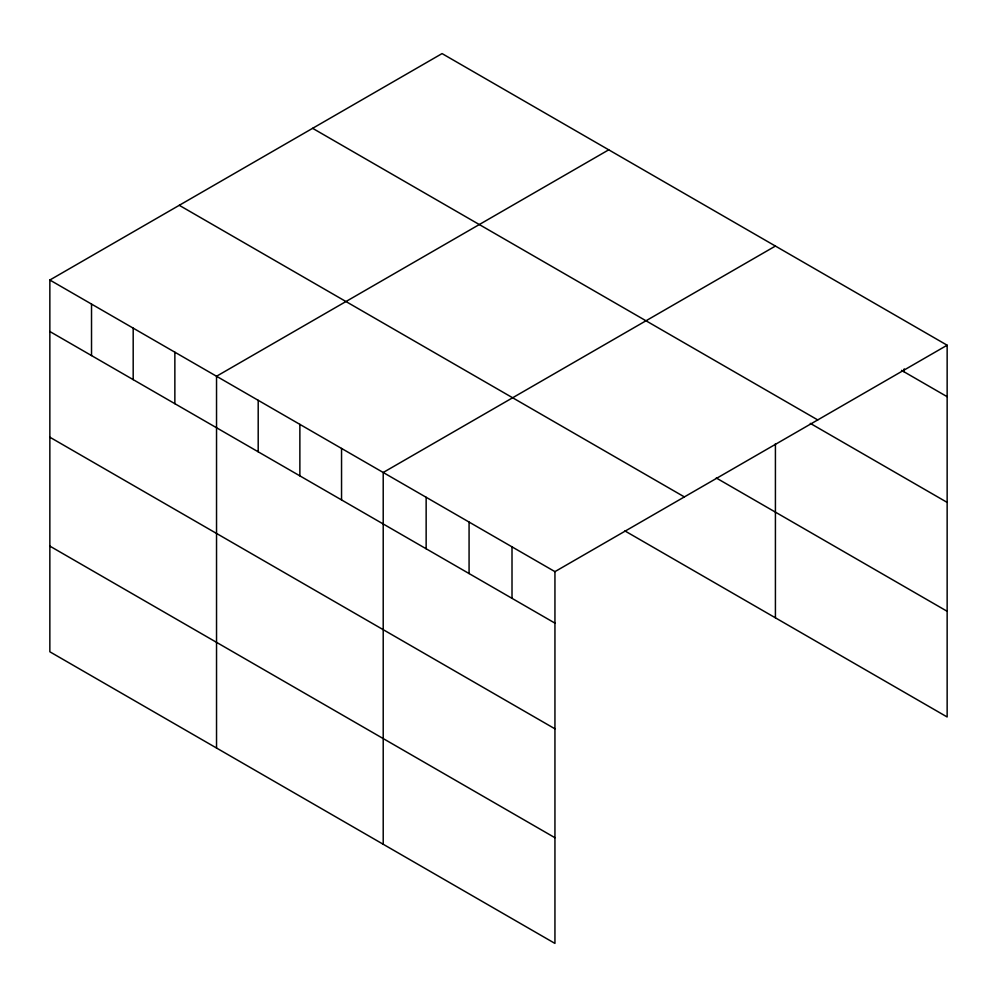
<?xml version="1.0" encoding="UTF-8"?>
<svg xmlns="http://www.w3.org/2000/svg" width="997" height="997" viewBox="0 0 997 997"><rect width="100%" height="100%" fill="white"/><g stroke="black" fill="none" stroke-linecap="round" stroke-linejoin="round"><path stroke-width="1.5" d="M49.85 280.02L554.943 571.642L554.943 943.411L49.85 651.789L49.85 280.02L442.057 53.589L947.15 345.211L947.15 716.98L624.87 530.903M608.731 149.824L216.536 376.255L216.536 748.024M775.417 246.06L383.209 472.491L383.209 844.26M554.943 571.642L947.15 345.211M901.537 370.361L947.15 396.694M312.622 128.314L817.727 419.924M810.299 423.376L947.15 502.388M716.27 477.987L947.15 611.286M179.273 205.307L684.378 496.917M49.85 331.515L554.943 623.125M49.85 437.209L554.943 728.819M49.85 546.107L554.943 837.717M904.217 368.878L904.217 371.906M775.417 443.69L775.417 617.828M512.009 546.855L512.009 598.337M469.076 522.067L469.076 573.562M426.143 497.279L426.143 548.774M341.547 448.438L341.547 499.921M299.873 424.373L299.873 475.868M258.198 400.32L258.198 451.803M174.861 352.203L174.861 403.685M133.187 328.138L133.187 379.633M91.525 304.085L91.525 355.568"/></g></svg>
